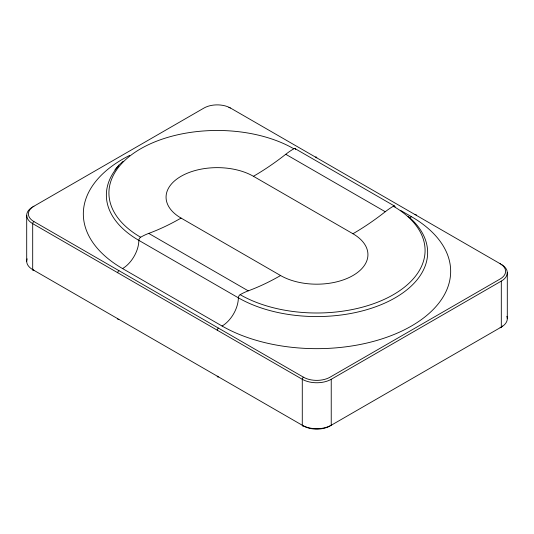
<?xml version="1.0" encoding="UTF-8"?>
<svg xmlns="http://www.w3.org/2000/svg" width="534" height="534" viewBox="0 0 534 534"><rect width="100%" height="100%" fill="white"/><g stroke="black" fill="none" stroke-linecap="round" stroke-linejoin="round"><path stroke-width="0.8" d="M26.7 261.253L26.7 215.295M507.3 272.747L507.3 318.705M114.97 169.872L119.616 164.198M32.694 206.938L203.975 108.048A18.763 10.834 0 0 1 230.514 108.048L500.585 263.97M31.453 207.719A20.472 11.821 0 0 0 32.694 223.646L302.284 379.294A20.472 11.821 0 0 0 331.234 379.294L501.306 281.104A20.472 11.821 0 0 0 501.306 264.39M330.733 425.545L501.306 327.062A20.472 11.821 0 0 0 506.866 316.288M295.115 148.659L394.626 206.111M400.627 210.443L411.44 216.684A133.907 77.31 0 0 1 411.44 326.02A133.907 77.31 0 0 1 222.071 326.02L122.56 268.569A133.907 77.31 0 0 1 129.722 155.387M385.268 211.738A257.295 148.552 -60 0 1 352.941 233.745A51.177 29.544 0 0 1 352.941 275.531A51.177 29.544 0 0 1 280.57 275.531L181.059 218.079A51.177 29.544 0 0 1 181.059 176.293A51.177 29.544 0 0 1 253.43 176.293A257.295 148.552 -60 0 0 285.757 154.286L385.268 211.738A64.327 37.14 -60 0 1 393.351 206.237A2.557 1.475 -60 0 1 395.127 206.918M253.43 176.293L352.941 233.745M122.56 268.569A23.029 13.297 -60 0 0 138.84 240.36A2.557 1.475 -60 0 1 140.649 237.229A64.327 37.14 -60 0 1 148.732 233.398L248.243 290.85A257.295 148.552 -60 0 0 280.57 275.531M33.902 206.237A18.763 10.834 0 0 0 33.902 221.563L303.486 377.204A18.763 10.834 0 0 0 330.025 377.204L500.098 279.015A18.763 10.834 0 0 0 500.098 263.689M501.306 281.104L501.306 327.062M331.234 379.294L331.234 425.258A20.472 11.821 0 0 1 302.284 425.258L32.694 269.61A20.472 11.821 0 0 1 27.134 258.836M393.351 206.237A108.322 62.538 0 0 1 393.351 294.681A108.322 62.538 0 0 1 240.16 294.681A2.557 1.475 -60 0 0 238.351 297.812A23.029 13.297 -60 0 1 222.071 326.02M240.16 294.681A64.327 37.14 -60 0 1 248.243 290.85M303.486 377.204A1.709 0.988 -60 0 0 302.284 379.294L302.284 425.258A1.709 0.988 -60 0 0 303.486 425.952A18.763 10.834 0 0 0 330.025 425.952M217.245 330.199A1.709 0.988 -60 0 1 218.453 328.11M411.44 216.684A23.029 13.297 -60 0 1 409.978 217.451M502.541 326.02A18.763 10.834 0 0 1 500.098 327.763M218.453 376.857A1.709 0.988 -60 0 1 217.245 376.163M415.058 214.595A1.709 0.988 -60 0 1 416.266 215.295M408.096 216.257A110.878 64.013 0 0 1 387.684 301.757A110.878 64.013 0 0 1 238.351 297.812L138.84 240.36A110.878 64.013 0 0 1 118.768 165.68M285.757 154.286A64.327 37.14 -60 0 1 293.84 148.786A2.557 1.475 -60 0 1 295.616 149.467M140.649 237.229A108.322 62.538 0 0 1 140.649 148.786A108.322 62.538 0 0 1 293.84 148.786M33.902 221.563A1.709 0.988 -60 0 0 32.694 223.646L32.694 269.61A1.709 0.988 -60 0 0 33.902 270.311A18.763 10.834 0 0 1 32.487 269.396M117.734 272.747A1.709 0.988 -60 0 1 118.942 270.658M118.828 319.459A1.709 0.988 -60 0 1 117.734 318.705M315.547 157.143A1.709 0.988 -60 0 1 316.755 157.837M228.846 107.361A20.472 11.821 0 0 1 230.361 108.028M181.059 218.079A257.295 148.552 -60 0 1 148.732 233.398M120.41 163.911A110.878 64.013 0 0 1 123.127 161.248"/></g></svg>
